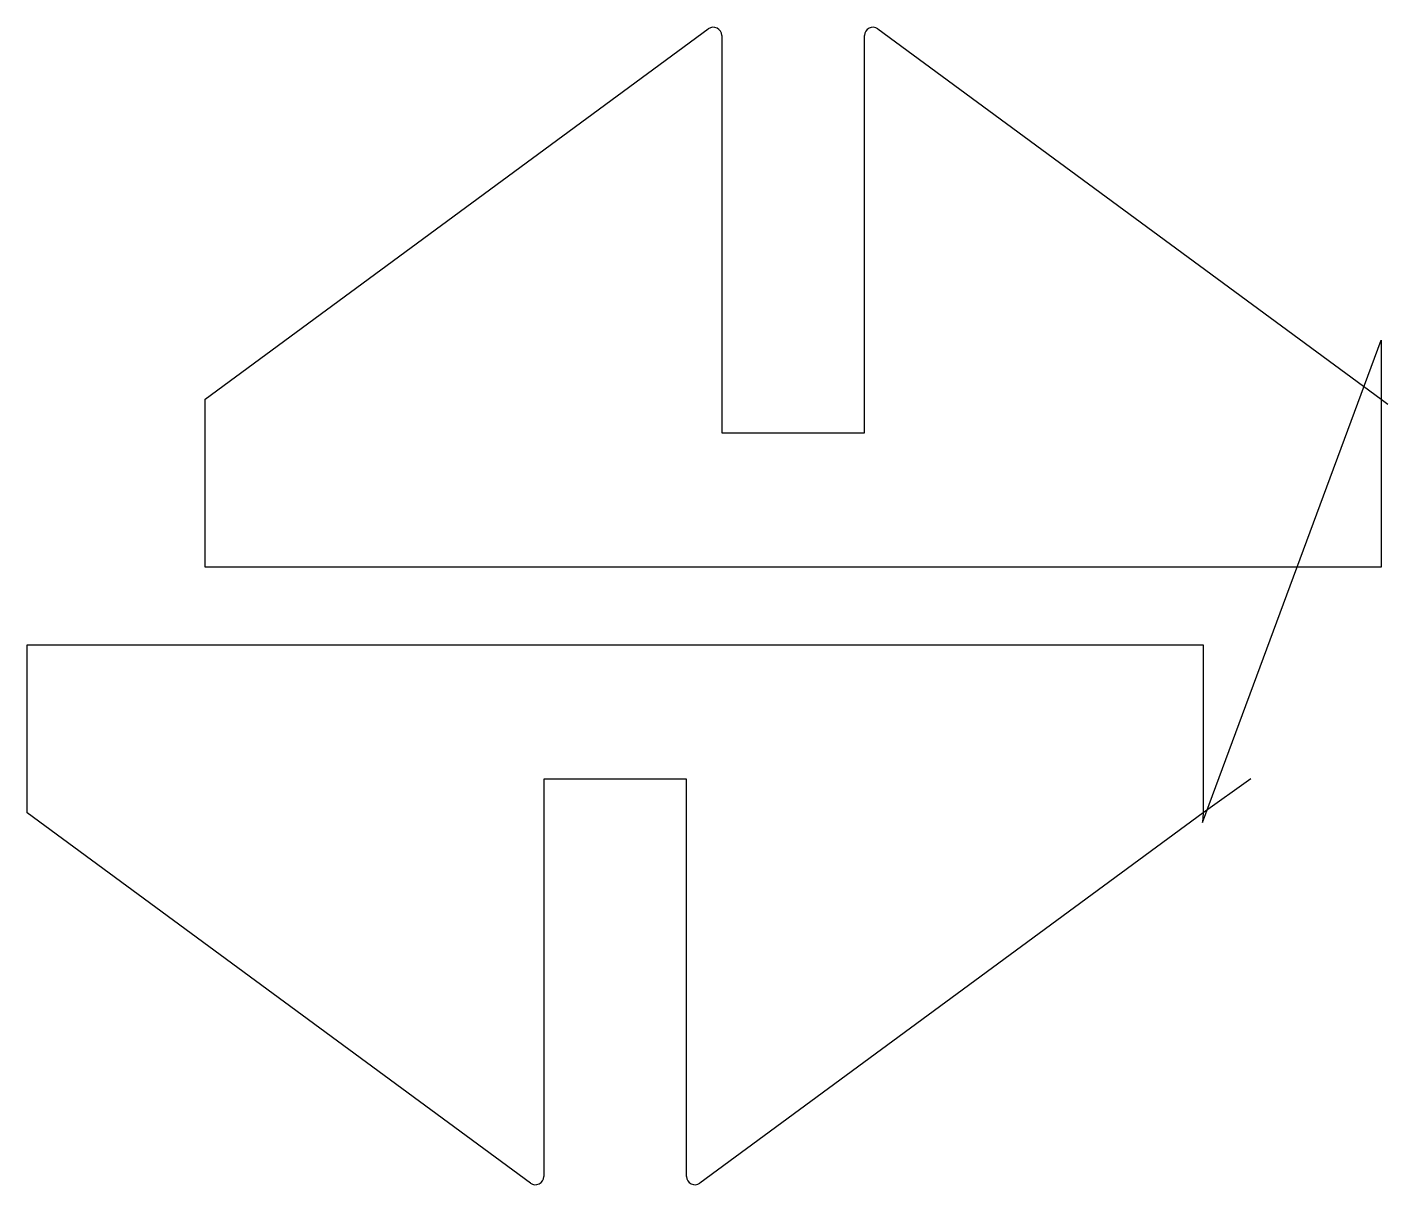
# Model space of a CAD drawing. Header units: metres. Extents: x 49 to 859, y 555 to 1244.
import ezdxf

# ---------------------------------------------------------------- set-up
doc = ezdxf.new("R2010")
doc.units = ezdxf.units.M

msp = doc.modelspace()

# ---------------------------------------------------------------- linework, layer by layer
at = {"layer": 'TOOL_0'}
for p, q in [((155.417, 1022.95), (454.955, 1243.199)), ((555.879, 1243.199), (855.417, 1022.95)), ((462.917, 1239.171), (462.917, 1002.951)), ((547.917, 1002.951), (547.917, 1239.171)), ((749.107, 771.089), (855.417, 1057.95)), ((855.417, 1057.95), (855.417, 1022.95)), ((155.417, 922.95), (155.417, 1022.95)), ((855.417, 1022.95), (855.417, 922.95)), ((855.417, 1022.95), (859.445, 1019.988)), ((462.917, 1002.951), (547.917, 1002.951)), ((855.417, 922.95), (155.417, 922.95)), ((49.496, 776.712), (49.496, 876.712)), ((49.496, 876.712), (749.496, 876.712)), ((749.496, 876.712), (749.496, 776.712)), ((441.996, 796.711), (356.996, 796.711)), ((356.996, 796.711), (356.996, 560.491)), ((441.996, 560.491), (441.996, 796.711)), ((777.916, 797.03), (749.496, 776.712)), ((349.034, 556.463), (49.496, 776.712)), ((749.496, 776.712), (449.958, 556.463)), ((749.496, 776.712), (749.107, 771.089))]:
    msp.add_line(p, q, dxfattribs=at)
for centre, start, end in [((457.917, 1239.171), 0, 126.328998), ((552.917, 1239.171), 53.671002, 180), ((351.996, 560.491), 233.671002, 0), ((446.996, 560.491), 180, 306.328998)]:
    msp.add_arc(centre, 5, start, end, dxfattribs=at)

doc.saveas('drawing.dxf')
